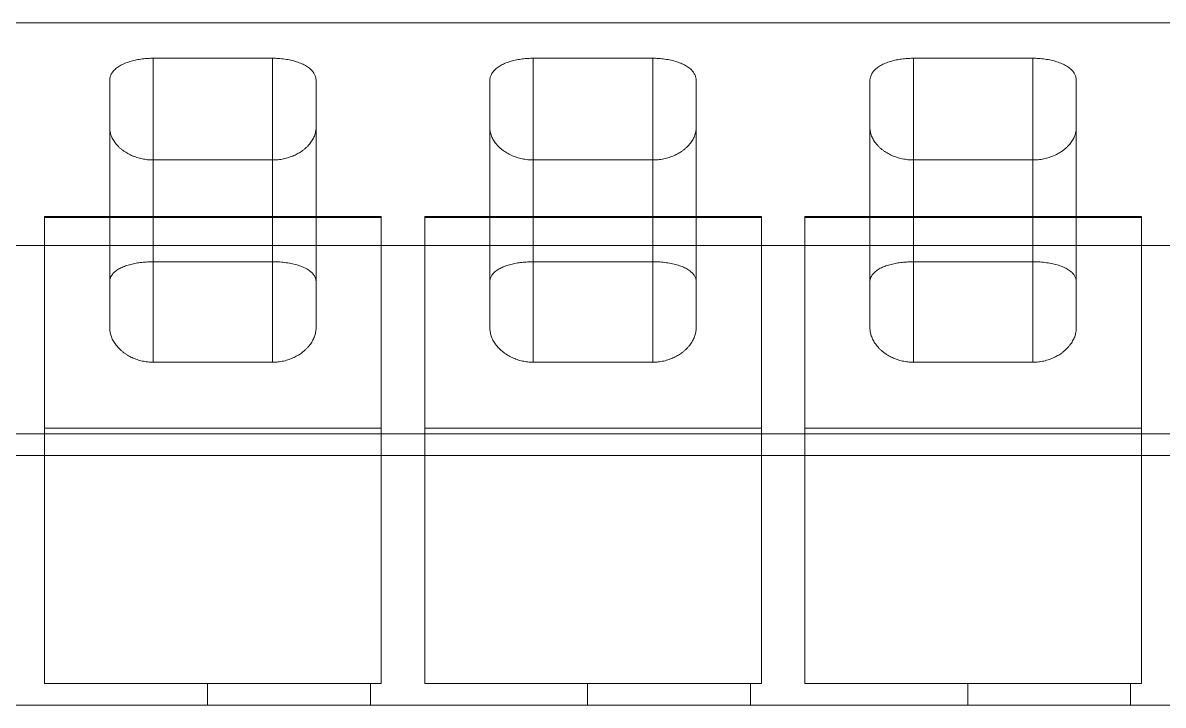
# Paper-space layout 'Presentación1' of a CAD drawing. Header units: millimetres. Extents: x 455 to 9071, y 15 to 4053.
# Drawn here: x 579.55 to 614.55, y 252.03 to 272.98 of the extents above; entities that cross this region are included whole.
import ezdxf

# ---------------------------------------------------------------- set-up
doc = ezdxf.new("R2010")
doc.units = ezdxf.units.MM
doc.layers.get('0').update_dxf_attribs({"color": 1})

psp = doc.layouts.new('Presentación1')

# ---------------------------------------------------------------- linework, layer by layer
at = {"linetype": 'Continuous', "lineweight": 15}
for p, q in [((687.215, 272.978, -2037.069), (567.215, 272.978, -2037.069)), ((583.548, 271.888, -2037.069), (587.215, 271.888, -2037.069)), ((583.548, 271.888, -2037.069), (583.548, 265.643, -2037.069)), ((587.215, 271.888, -2037.069), (587.215, 265.643, -2037.069)), ((595.215, 271.888, -2037.069), (598.882, 271.888, -2037.069)), ((595.215, 271.888, -2037.069), (595.215, 265.643, -2037.069)), ((598.882, 271.888, -2037.069), (598.882, 265.643, -2037.069)), ((606.882, 271.888, -2037.069), (610.548, 271.888, -2037.069)), ((606.882, 271.888, -2037.069), (606.882, 265.643, -2037.069)), ((610.548, 271.888, -2037.069), (610.548, 265.643, -2037.069)), ((582.215, 269.762, -2037.069), (582.215, 271.208, -2037.069)), ((582.215, 271.208, -2037.069), (582.215, 265.028, -2037.069)), ((588.548, 271.208, -2037.069), (588.548, 269.762, -2037.069)), ((588.548, 271.208, -2037.069), (588.548, 265.028, -2037.069)), ((593.882, 269.762, -2037.069), (593.882, 271.208, -2037.069)), ((593.882, 271.208, -2037.069), (593.882, 265.028, -2037.069)), ((600.215, 271.208, -2037.069), (600.215, 269.762, -2037.069)), ((600.215, 271.208, -2037.069), (600.215, 265.028, -2037.069)), ((605.548, 269.762, -2037.069), (605.548, 271.208, -2037.069)), ((605.548, 271.208, -2037.069), (605.548, 265.028, -2037.069)), ((611.882, 271.208, -2037.069), (611.882, 269.762, -2037.069)), ((611.882, 271.208, -2037.069), (611.882, 265.028, -2037.069)), ((582.215, 269.762, -2037.069), (582.215, 263.609, -2037.069)), ((588.548, 269.762, -2037.069), (588.548, 263.609, -2037.069)), ((593.882, 269.762, -2037.069), (593.882, 263.609, -2037.069)), ((600.215, 269.762, -2037.069), (600.215, 263.609, -2037.069)), ((605.548, 269.762, -2037.069), (605.548, 263.609, -2037.069)), ((611.882, 269.762, -2037.069), (611.882, 263.609, -2037.069)), ((587.215, 268.768, -2037.069), (583.548, 268.768, -2037.069)), ((583.548, 268.768, -2037.069), (583.548, 262.559, -2037.069)), ((587.215, 268.768, -2037.069), (587.215, 262.559, -2037.069)), ((598.882, 268.768, -2037.069), (595.215, 268.768, -2037.069)), ((595.215, 268.768, -2037.069), (595.215, 262.559, -2037.069)), ((598.882, 268.768, -2037.069), (598.882, 262.559, -2037.069)), ((610.548, 268.768, -2037.069), (606.882, 268.768, -2037.069)), ((606.882, 268.768, -2037.069), (606.882, 262.559, -2037.069)), ((610.548, 268.768, -2037.069), (610.548, 262.559, -2037.069)), ((580.215, 267.032, -2037.069), (580.215, 260.535, -2037.069)), ((580.215, 267.032, -2037.069), (580.215, 266.998, -2037.069)), ((590.548, 267.032, -2037.069), (580.215, 267.032, -2037.069)), ((590.548, 266.998, -2037.069), (580.215, 266.998, -2037.069)), ((580.215, 252.698, -2037.069), (580.215, 266.998, -2037.069)), ((590.548, 260.535, -2037.069), (590.548, 267.032, -2037.069)), ((590.548, 266.998, -2037.069), (590.548, 267.032, -2037.069)), ((590.548, 266.998, -2037.069), (590.548, 252.698, -2037.069)), ((591.882, 267.032, -2037.069), (591.882, 260.535, -2037.069)), ((602.215, 267.032, -2037.069), (591.882, 267.032, -2037.069)), ((591.882, 267.032, -2037.069), (591.882, 266.998, -2037.069)), ((602.215, 266.998, -2037.069), (591.882, 266.998, -2037.069)), ((591.882, 252.698, -2037.069), (591.882, 266.998, -2037.069)), ((602.215, 260.535, -2037.069), (602.215, 267.032, -2037.069)), ((602.215, 266.998, -2037.069), (602.215, 267.032, -2037.069)), ((602.215, 266.998, -2037.069), (602.215, 252.698, -2037.069)), ((603.548, 267.032, -2037.069), (603.548, 260.535, -2037.069)), ((613.882, 267.032, -2037.069), (603.548, 267.032, -2037.069)), ((603.548, 267.032, -2037.069), (603.548, 266.998, -2037.069)), ((613.882, 266.998, -2037.069), (603.548, 266.998, -2037.069)), ((603.548, 252.698, -2037.069), (603.548, 266.998, -2037.069)), ((613.882, 260.535, -2037.069), (613.882, 267.032, -2037.069)), ((613.882, 266.998, -2037.069), (613.882, 267.032, -2037.069)), ((613.882, 266.998, -2037.069), (613.882, 252.698, -2037.069)), ((687.215, 266.139, -2037.069), (567.215, 266.139, -2037.069)), ((583.548, 265.643, -2037.069), (587.215, 265.643, -2037.069)), ((595.215, 265.643, -2037.069), (598.882, 265.643, -2037.069)), ((606.882, 265.643, -2037.069), (610.548, 265.643, -2037.069)), ((582.215, 263.609, -2037.069), (582.215, 265.028, -2037.069)), ((588.548, 265.028, -2037.069), (588.548, 263.609, -2037.069)), ((593.882, 263.609, -2037.069), (593.882, 265.028, -2037.069)), ((600.215, 265.028, -2037.069), (600.215, 263.609, -2037.069)), ((605.548, 263.609, -2037.069), (605.548, 265.028, -2037.069)), ((611.882, 265.028, -2037.069), (611.882, 263.609, -2037.069)), ((587.215, 262.559, -2037.069), (583.548, 262.559, -2037.069)), ((598.882, 262.559, -2037.069), (595.215, 262.559, -2037.069)), ((610.548, 262.559, -2037.069), (606.882, 262.559, -2037.069)), ((580.215, 252.698, -2037.069), (580.215, 260.535, -2037.069)), ((590.548, 260.535, -2037.069), (580.215, 260.535, -2037.069)), ((590.548, 260.535, -2037.069), (590.548, 252.698, -2037.069)), ((591.882, 252.698, -2037.069), (591.882, 260.535, -2037.069)), ((602.215, 260.535, -2037.069), (591.882, 260.535, -2037.069)), ((602.215, 260.535, -2037.069), (602.215, 252.698, -2037.069)), ((603.548, 252.698, -2037.069), (603.548, 260.535, -2037.069)), ((613.882, 260.535, -2037.069), (603.548, 260.535, -2037.069)), ((613.882, 260.535, -2037.069), (613.882, 252.698, -2037.069)), ((687.215, 260.365, -2037.069), (567.215, 260.365, -2037.069)), ((687.215, 259.698, -2037.069), (567.215, 259.698, -2037.069)), ((590.548, 252.698, -2037.069), (580.215, 252.698, -2037.069)), ((585.215, 252.698, -2037.069), (580.215, 252.698, -2037.069)), ((585.215, 252.698, -2037.069), (585.215, 252.032, -2037.069)), ((585.215, 252.698, -2037.069), (590.215, 252.698, -2037.069)), ((590.215, 252.698, -2037.069), (590.215, 252.032, -2037.069)), ((590.548, 252.698, -2037.069), (590.215, 252.698, -2037.069)), ((602.215, 252.698, -2037.069), (591.882, 252.698, -2037.069)), ((596.882, 252.698, -2037.069), (591.882, 252.698, -2037.069)), ((596.882, 252.698, -2037.069), (596.882, 252.032, -2037.069)), ((596.882, 252.698, -2037.069), (601.882, 252.698, -2037.069)), ((601.882, 252.698, -2037.069), (601.882, 252.032, -2037.069)), ((602.215, 252.698, -2037.069), (601.882, 252.698, -2037.069)), ((613.882, 252.698, -2037.069), (603.548, 252.698, -2037.069)), ((608.548, 252.698, -2037.069), (603.548, 252.698, -2037.069)), ((608.548, 252.698, -2037.069), (608.548, 252.032, -2037.069)), ((608.548, 252.698, -2037.069), (613.548, 252.698, -2037.069)), ((613.548, 252.698, -2037.069), (613.548, 252.032, -2037.069)), ((613.882, 252.698, -2037.069), (613.548, 252.698, -2037.069)), ((567.215, 252.032, -2037.069), (615.215, 252.032, -2037.069)), ((578.548, 252.032, -2037.069), (585.215, 252.032, -2037.069)), ((590.215, 252.032, -2037.069), (585.215, 252.032, -2037.069)), ((590.215, 252.032, -2037.069), (596.882, 252.032, -2037.069)), ((601.882, 252.032, -2037.069), (596.882, 252.032, -2037.069)), ((601.882, 252.032, -2037.069), (608.548, 252.032, -2037.069)), ((613.548, 252.032, -2037.069), (608.548, 252.032, -2037.069)), ((613.548, 252.032, -2037.069), (615.215, 252.032, -2037.069))]:
    psp.add_line(p, q, dxfattribs=at)
for points, knots in [([(582.215, 271.208, -2037.069), (582.216, 271.224, -2037.069), (582.217, 271.256, -2037.069), (582.226, 271.305, -2037.069), (582.241, 271.352, -2037.069), (582.263, 271.401, -2037.069), (582.293, 271.451, -2037.069), (582.333, 271.501, -2037.069), (582.38, 271.549, -2037.069), (582.435, 271.595, -2037.069), (582.495, 271.638, -2037.069), (582.561, 271.677, -2037.069), (582.631, 271.712, -2037.069), (582.707, 271.745, -2037.069), (582.788, 271.775, -2037.069), (582.871, 271.8, -2037.069), (582.954, 271.822, -2037.069), (583.038, 271.84, -2037.069), (583.124, 271.856, -2037.069), (583.213, 271.868, -2037.069), (583.3, 271.878, -2037.069), (583.384, 271.884, -2037.069), (583.466, 271.888, -2037.069), (583.521, 271.888, -2037.069), (583.548, 271.888, -2037.069)], [0, 0, 0, 0, 0.045701, 0.091484, 0.137263, 0.18296, 0.234721, 0.286699, 0.338733, 0.390676, 0.442407, 0.489747, 0.5373, 0.584906, 0.632424, 0.679735, 0.721536, 0.763511, 0.805537, 0.847497, 0.889284, 0.926175, 0.963109, 1, 1, 1, 1]), ([(587.215, 271.888, -2037.069), (587.244, 271.888, -2037.069), (587.303, 271.888, -2037.069), (587.396, 271.883, -2037.069), (587.491, 271.875, -2037.069), (587.59, 271.863, -2037.069), (587.685, 271.848, -2037.069), (587.778, 271.83, -2037.069), (587.868, 271.807, -2037.069), (587.954, 271.782, -2037.069), (588.035, 271.753, -2037.069), (588.113, 271.721, -2037.069), (588.186, 271.686, -2037.069), (588.255, 271.646, -2037.069), (588.316, 271.605, -2037.069), (588.369, 271.563, -2037.069), (588.412, 271.52, -2037.069), (588.449, 271.479, -2037.069), (588.48, 271.436, -2037.069), (588.505, 271.391, -2037.069), (588.524, 271.347, -2037.069), (588.538, 271.301, -2037.069), (588.547, 271.255, -2037.069), (588.548, 271.223, -2037.069), (588.548, 271.208, -2037.069)], [0, 0, 0, 0, 0.03967, 0.079339, 0.124961, 0.170738, 0.216524, 0.262155, 0.308745, 0.355481, 0.402229, 0.448833, 0.498675, 0.548665, 0.598669, 0.648529, 0.692404, 0.736401, 0.780445, 0.824456, 0.868345, 0.912217, 0.956126, 1, 1, 1, 1]), ([(593.882, 271.208, -2037.069), (593.882, 271.224, -2037.069), (593.883, 271.256, -2037.069), (593.893, 271.305, -2037.069), (593.908, 271.352, -2037.069), (593.93, 271.401, -2037.069), (593.96, 271.451, -2037.069), (593.999, 271.501, -2037.069), (594.047, 271.549, -2037.069), (594.101, 271.595, -2037.069), (594.162, 271.638, -2037.069), (594.228, 271.677, -2037.069), (594.298, 271.712, -2037.069), (594.373, 271.745, -2037.069), (594.454, 271.775, -2037.069), (594.537, 271.8, -2037.069), (594.621, 271.822, -2037.069), (594.704, 271.84, -2037.069), (594.791, 271.856, -2037.069), (594.879, 271.868, -2037.069), (594.966, 271.878, -2037.069), (595.051, 271.884, -2037.069), (595.133, 271.888, -2037.069), (595.188, 271.888, -2037.069), (595.215, 271.888, -2037.069)], [0, 0, 0, 0, 0.045701, 0.091484, 0.137263, 0.18296, 0.234721, 0.286699, 0.338733, 0.390676, 0.442407, 0.489747, 0.5373, 0.584906, 0.632424, 0.679735, 0.721536, 0.763511, 0.805537, 0.847497, 0.889284, 0.926175, 0.963109, 1, 1, 1, 1]), ([(598.882, 271.888, -2037.069), (598.911, 271.888, -2037.069), (598.97, 271.888, -2037.069), (599.062, 271.883, -2037.069), (599.158, 271.875, -2037.069), (599.256, 271.863, -2037.069), (599.352, 271.848, -2037.069), (599.445, 271.83, -2037.069), (599.535, 271.807, -2037.069), (599.621, 271.782, -2037.069), (599.702, 271.753, -2037.069), (599.78, 271.721, -2037.069), (599.853, 271.686, -2037.069), (599.921, 271.646, -2037.069), (599.983, 271.605, -2037.069), (600.035, 271.563, -2037.069), (600.079, 271.52, -2037.069), (600.115, 271.479, -2037.069), (600.146, 271.436, -2037.069), (600.171, 271.391, -2037.069), (600.191, 271.347, -2037.069), (600.205, 271.301, -2037.069), (600.213, 271.255, -2037.069), (600.214, 271.223, -2037.069), (600.215, 271.208, -2037.069)], [0, 0, 0, 0, 0.03967, 0.079339, 0.124961, 0.170738, 0.216524, 0.262155, 0.308745, 0.355481, 0.402229, 0.448833, 0.498675, 0.548665, 0.598669, 0.648529, 0.692404, 0.736401, 0.780445, 0.824456, 0.868345, 0.912217, 0.956126, 1, 1, 1, 1]), ([(605.548, 271.208, -2037.069), (605.549, 271.225, -2037.069), (605.55, 271.261, -2037.069), (605.562, 271.314, -2037.069), (605.58, 271.366, -2037.069), (605.606, 271.417, -2037.069), (605.638, 271.467, -2037.069), (605.679, 271.515, -2037.069), (605.727, 271.561, -2037.069), (605.782, 271.606, -2037.069), (605.844, 271.648, -2037.069), (605.912, 271.686, -2037.069), (605.983, 271.721, -2037.069), (606.058, 271.752, -2037.069), (606.138, 271.78, -2037.069), (606.222, 271.805, -2037.069), (606.307, 271.827, -2037.069), (606.393, 271.845, -2037.069), (606.477, 271.859, -2037.069), (606.564, 271.871, -2037.069), (606.653, 271.879, -2037.069), (606.735, 271.885, -2037.069), (606.812, 271.888, -2037.069), (606.858, 271.888, -2037.069), (606.882, 271.888, -2037.069)], [0, 0, 0, 0, 0.050139, 0.100447, 0.150803, 0.201094, 0.251219, 0.301542, 0.352077, 0.402666, 0.453166, 0.50346, 0.549362, 0.595469, 0.641631, 0.687707, 0.733585, 0.774214, 0.81501, 0.855855, 0.896639, 0.937259, 0.968629, 1, 1, 1, 1]), ([(610.548, 271.888, -2037.069), (610.578, 271.888, -2037.069), (610.637, 271.888, -2037.069), (610.729, 271.883, -2037.069), (610.825, 271.875, -2037.069), (610.923, 271.863, -2037.069), (611.018, 271.848, -2037.069), (611.112, 271.83, -2037.069), (611.201, 271.807, -2037.069), (611.287, 271.782, -2037.069), (611.369, 271.753, -2037.069), (611.446, 271.721, -2037.069), (611.52, 271.686, -2037.069), (611.588, 271.646, -2037.069), (611.65, 271.605, -2037.069), (611.702, 271.563, -2037.069), (611.746, 271.52, -2037.069), (611.782, 271.479, -2037.069), (611.813, 271.436, -2037.069), (611.838, 271.391, -2037.069), (611.858, 271.347, -2037.069), (611.871, 271.301, -2037.069), (611.88, 271.255, -2037.069), (611.881, 271.223, -2037.069), (611.882, 271.208, -2037.069)], [0, 0, 0, 0, 0.039669, 0.079338, 0.12496, 0.170739, 0.216524, 0.262155, 0.308744, 0.355481, 0.402228, 0.448833, 0.498675, 0.548665, 0.598669, 0.648529, 0.692404, 0.7364, 0.780445, 0.824456, 0.868345, 0.912217, 0.956126, 1, 1, 1, 1]), ([(583.548, 268.768, -2037.069), (583.52, 268.768, -2037.069), (583.462, 268.769, -2037.069), (583.377, 268.776, -2037.069), (583.292, 268.787, -2037.069), (583.208, 268.802, -2037.069), (583.125, 268.822, -2037.069), (583.045, 268.845, -2037.069), (582.966, 268.873, -2037.069), (582.887, 268.905, -2037.069), (582.811, 268.942, -2037.069), (582.739, 268.982, -2037.069), (582.668, 269.027, -2037.069), (582.597, 269.078, -2037.069), (582.53, 269.134, -2037.069), (582.469, 269.193, -2037.069), (582.415, 269.254, -2037.069), (582.368, 269.315, -2037.069), (582.327, 269.376, -2037.069), (582.293, 269.439, -2037.069), (582.265, 269.503, -2037.069), (582.243, 269.567, -2037.069), (582.227, 269.632, -2037.069), (582.217, 269.697, -2037.069), (582.216, 269.74, -2037.069), (582.215, 269.762, -2037.069)], [0, 0, 0, 0, 0.036433, 0.07293, 0.109368, 0.146856, 0.184458, 0.222073, 0.259581, 0.300586, 0.341696, 0.382825, 0.423854, 0.472584, 0.521436, 0.570308, 0.619064, 0.666305, 0.713665, 0.761073, 0.808449, 0.855703, 0.903789, 0.951914, 1, 1, 1, 1]), ([(588.548, 269.762, -2037.069), (588.548, 269.74, -2037.069), (588.546, 269.697, -2037.069), (588.536, 269.632, -2037.069), (588.52, 269.567, -2037.069), (588.498, 269.502, -2037.069), (588.469, 269.437, -2037.069), (588.434, 269.374, -2037.069), (588.394, 269.312, -2037.069), (588.347, 269.252, -2037.069), (588.294, 269.193, -2037.069), (588.235, 269.136, -2037.069), (588.17, 269.081, -2037.069), (588.103, 269.032, -2037.069), (588.037, 268.99, -2037.069), (587.972, 268.953, -2037.069), (587.904, 268.918, -2037.069), (587.832, 268.887, -2037.069), (587.756, 268.858, -2037.069), (587.677, 268.833, -2037.069), (587.595, 268.811, -2037.069), (587.51, 268.793, -2037.069), (587.424, 268.78, -2037.069), (587.345, 268.772, -2037.069), (587.275, 268.768, -2037.069), (587.235, 268.768, -2037.069), (587.215, 268.768, -2037.069)], [0, 0, 0, 0, 0.047962, 0.096084, 0.144283, 0.19248, 0.240592, 0.288548, 0.335637, 0.382934, 0.430311, 0.477656, 0.524879, 0.571919, 0.609369, 0.646941, 0.684535, 0.722071, 0.759492, 0.797233, 0.835157, 0.873124, 0.911012, 0.948721, 0.97436, 1, 1, 1, 1]), ([(595.215, 268.768, -2037.069), (595.186, 268.768, -2037.069), (595.129, 268.769, -2037.069), (595.044, 268.776, -2037.069), (594.959, 268.787, -2037.069), (594.875, 268.802, -2037.069), (594.792, 268.822, -2037.069), (594.712, 268.845, -2037.069), (594.632, 268.873, -2037.069), (594.554, 268.905, -2037.069), (594.478, 268.942, -2037.069), (594.406, 268.982, -2037.069), (594.334, 269.027, -2037.069), (594.264, 269.078, -2037.069), (594.197, 269.134, -2037.069), (594.135, 269.193, -2037.069), (594.082, 269.254, -2037.069), (594.035, 269.315, -2037.069), (593.994, 269.376, -2037.069), (593.96, 269.439, -2037.069), (593.932, 269.503, -2037.069), (593.909, 269.567, -2037.069), (593.894, 269.632, -2037.069), (593.884, 269.697, -2037.069), (593.882, 269.74, -2037.069), (593.882, 269.762, -2037.069)], [0, 0, 0, 0, 0.036433, 0.07293, 0.109368, 0.146856, 0.184458, 0.222073, 0.259581, 0.300586, 0.341696, 0.382825, 0.423854, 0.472584, 0.521436, 0.570308, 0.619064, 0.666305, 0.713665, 0.761073, 0.808449, 0.855703, 0.903789, 0.951914, 1, 1, 1, 1]), ([(600.215, 269.762, -2037.069), (600.214, 269.74, -2037.069), (600.213, 269.697, -2037.069), (600.203, 269.632, -2037.069), (600.187, 269.567, -2037.069), (600.165, 269.502, -2037.069), (600.136, 269.437, -2037.069), (600.101, 269.374, -2037.069), (600.06, 269.312, -2037.069), (600.013, 269.252, -2037.069), (599.96, 269.193, -2037.069), (599.901, 269.136, -2037.069), (599.836, 269.081, -2037.069), (599.77, 269.032, -2037.069), (599.704, 268.99, -2037.069), (599.639, 268.953, -2037.069), (599.571, 268.918, -2037.069), (599.499, 268.887, -2037.069), (599.423, 268.858, -2037.069), (599.344, 268.833, -2037.069), (599.262, 268.811, -2037.069), (599.177, 268.793, -2037.069), (599.09, 268.78, -2037.069), (599.012, 268.772, -2037.069), (598.942, 268.768, -2037.069), (598.902, 268.768, -2037.069), (598.882, 268.768, -2037.069)], [0, 0, 0, 0, 0.047962, 0.096084, 0.144283, 0.19248, 0.240592, 0.288548, 0.335637, 0.382934, 0.430311, 0.477656, 0.524879, 0.571919, 0.609369, 0.646941, 0.684535, 0.722071, 0.759492, 0.797233, 0.835157, 0.873124, 0.911012, 0.948721, 0.97436, 1, 1, 1, 1]), ([(606.882, 268.768, -2037.069), (606.853, 268.768, -2037.069), (606.796, 268.769, -2037.069), (606.71, 268.776, -2037.069), (606.625, 268.787, -2037.069), (606.541, 268.802, -2037.069), (606.459, 268.822, -2037.069), (606.378, 268.845, -2037.069), (606.299, 268.873, -2037.069), (606.221, 268.905, -2037.069), (606.145, 268.942, -2037.069), (606.073, 268.982, -2037.069), (606.001, 269.027, -2037.069), (605.931, 269.078, -2037.069), (605.863, 269.134, -2037.069), (605.802, 269.193, -2037.069), (605.748, 269.254, -2037.069), (605.701, 269.315, -2037.069), (605.661, 269.376, -2037.069), (605.626, 269.439, -2037.069), (605.598, 269.503, -2037.069), (605.576, 269.567, -2037.069), (605.56, 269.632, -2037.069), (605.55, 269.697, -2037.069), (605.549, 269.74, -2037.069), (605.548, 269.762, -2037.069)], [0, 0, 0, 0, 0.036434, 0.072931, 0.109369, 0.146857, 0.184458, 0.222074, 0.259582, 0.300586, 0.341697, 0.382826, 0.423854, 0.472585, 0.521437, 0.570308, 0.619064, 0.666305, 0.713665, 0.761073, 0.808449, 0.855703, 0.903789, 0.951914, 1, 1, 1, 1]), ([(611.882, 269.762, -2037.069), (611.881, 269.74, -2037.069), (611.88, 269.697, -2037.069), (611.87, 269.632, -2037.069), (611.854, 269.567, -2037.069), (611.831, 269.502, -2037.069), (611.803, 269.437, -2037.069), (611.768, 269.374, -2037.069), (611.727, 269.312, -2037.069), (611.68, 269.252, -2037.069), (611.627, 269.193, -2037.069), (611.568, 269.136, -2037.069), (611.503, 269.081, -2037.069), (611.437, 269.032, -2037.069), (611.371, 268.99, -2037.069), (611.306, 268.953, -2037.069), (611.237, 268.918, -2037.069), (611.165, 268.887, -2037.069), (611.09, 268.858, -2037.069), (611.011, 268.833, -2037.069), (610.929, 268.811, -2037.069), (610.844, 268.793, -2037.069), (610.757, 268.78, -2037.069), (610.678, 268.772, -2037.069), (610.609, 268.768, -2037.069), (610.569, 268.768, -2037.069), (610.548, 268.768, -2037.069)], [0, 0, 0, 0, 0.047962, 0.096084, 0.144284, 0.192479, 0.240593, 0.288548, 0.335637, 0.382934, 0.430311, 0.477656, 0.524879, 0.571918, 0.609369, 0.64694, 0.684535, 0.722072, 0.759492, 0.797233, 0.835157, 0.873125, 0.911012, 0.948722, 0.974361, 1, 1, 1, 1]), ([(582.215, 265.028, -2037.069), (582.216, 265.044, -2037.069), (582.217, 265.075, -2037.069), (582.227, 265.121, -2037.069), (582.243, 265.166, -2037.069), (582.266, 265.211, -2037.069), (582.296, 265.256, -2037.069), (582.335, 265.301, -2037.069), (582.382, 265.343, -2037.069), (582.436, 265.384, -2037.069), (582.495, 265.422, -2037.069), (582.56, 265.456, -2037.069), (582.628, 265.486, -2037.069), (582.702, 265.515, -2037.069), (582.78, 265.541, -2037.069), (582.861, 265.563, -2037.069), (582.943, 265.582, -2037.069), (583.026, 265.599, -2037.069), (583.111, 265.612, -2037.069), (583.198, 265.624, -2037.069), (583.286, 265.632, -2037.069), (583.374, 265.638, -2037.069), (583.461, 265.642, -2037.069), (583.519, 265.642, -2037.069), (583.548, 265.643, -2037.069)], [0, 0, 0, 0, 0.046677, 0.093445, 0.140209, 0.18688, 0.237351, 0.288032, 0.338769, 0.389421, 0.439866, 0.486124, 0.532578, 0.579087, 0.625519, 0.671755, 0.713502, 0.755416, 0.797381, 0.839283, 0.881021, 0.920665, 0.960358, 1, 1, 1, 1]), ([(587.215, 265.643, -2037.069), (587.243, 265.643, -2037.069), (587.298, 265.642, -2037.069), (587.388, 265.639, -2037.069), (587.484, 265.632, -2037.069), (587.584, 265.622, -2037.069), (587.682, 265.608, -2037.069), (587.778, 265.591, -2037.069), (587.87, 265.571, -2037.069), (587.957, 265.548, -2037.069), (588.04, 265.522, -2037.069), (588.119, 265.493, -2037.069), (588.193, 265.461, -2037.069), (588.262, 265.425, -2037.069), (588.323, 265.387, -2037.069), (588.375, 265.349, -2037.069), (588.418, 265.31, -2037.069), (588.454, 265.272, -2037.069), (588.484, 265.233, -2037.069), (588.508, 265.192, -2037.069), (588.526, 265.152, -2037.069), (588.539, 265.111, -2037.069), (588.547, 265.07, -2037.069), (588.548, 265.042, -2037.069), (588.548, 265.028, -2037.069)], [0, 0, 0, 0, 0.037726, 0.075451, 0.122579, 0.169871, 0.217169, 0.264303, 0.312107, 0.360066, 0.408035, 0.455852, 0.506146, 0.556594, 0.607055, 0.657366, 0.700834, 0.744426, 0.788066, 0.831672, 0.875153, 0.916757, 0.958394, 1, 1, 1, 1]), ([(593.882, 265.028, -2037.069), (593.882, 265.044, -2037.069), (593.884, 265.075, -2037.069), (593.893, 265.121, -2037.069), (593.909, 265.166, -2037.069), (593.932, 265.211, -2037.069), (593.963, 265.256, -2037.069), (594.002, 265.301, -2037.069), (594.049, 265.343, -2037.069), (594.103, 265.384, -2037.069), (594.162, 265.422, -2037.069), (594.226, 265.456, -2037.069), (594.295, 265.486, -2037.069), (594.368, 265.515, -2037.069), (594.447, 265.541, -2037.069), (594.528, 265.563, -2037.069), (594.61, 265.582, -2037.069), (594.692, 265.599, -2037.069), (594.778, 265.612, -2037.069), (594.865, 265.624, -2037.069), (594.953, 265.632, -2037.069), (595.041, 265.638, -2037.069), (595.128, 265.642, -2037.069), (595.186, 265.642, -2037.069), (595.215, 265.643, -2037.069)], [0, 0, 0, 0, 0.046677, 0.093445, 0.140209, 0.18688, 0.237351, 0.288032, 0.338769, 0.389421, 0.439866, 0.486124, 0.532578, 0.579087, 0.625519, 0.671755, 0.713502, 0.755416, 0.797381, 0.839283, 0.881021, 0.920665, 0.960358, 1, 1, 1, 1]), ([(598.882, 265.643, -2037.069), (598.909, 265.643, -2037.069), (598.965, 265.642, -2037.069), (599.055, 265.639, -2037.069), (599.15, 265.632, -2037.069), (599.251, 265.622, -2037.069), (599.349, 265.608, -2037.069), (599.444, 265.591, -2037.069), (599.536, 265.571, -2037.069), (599.624, 265.548, -2037.069), (599.707, 265.522, -2037.069), (599.786, 265.493, -2037.069), (599.86, 265.461, -2037.069), (599.928, 265.425, -2037.069), (599.99, 265.387, -2037.069), (600.042, 265.349, -2037.069), (600.085, 265.31, -2037.069), (600.12, 265.272, -2037.069), (600.15, 265.233, -2037.069), (600.175, 265.192, -2037.069), (600.193, 265.152, -2037.069), (600.206, 265.111, -2037.069), (600.214, 265.07, -2037.069), (600.215, 265.042, -2037.069), (600.215, 265.028, -2037.069)], [0, 0, 0, 0, 0.037726, 0.075451, 0.122579, 0.169871, 0.217169, 0.264303, 0.312107, 0.360066, 0.408035, 0.455852, 0.506146, 0.556594, 0.607055, 0.657366, 0.700834, 0.744426, 0.788066, 0.831672, 0.875153, 0.916757, 0.958394, 1, 1, 1, 1]), ([(605.548, 265.028, -2037.069), (605.549, 265.045, -2037.069), (605.55, 265.077, -2037.069), (605.561, 265.125, -2037.069), (605.579, 265.172, -2037.069), (605.603, 265.218, -2037.069), (605.635, 265.263, -2037.069), (605.674, 265.306, -2037.069), (605.72, 265.347, -2037.069), (605.773, 265.386, -2037.069), (605.833, 265.424, -2037.069), (605.897, 265.458, -2037.069), (605.966, 265.488, -2037.069), (606.039, 265.516, -2037.069), (606.116, 265.541, -2037.069), (606.198, 265.564, -2037.069), (606.281, 265.583, -2037.069), (606.364, 265.6, -2037.069), (606.448, 265.613, -2037.069), (606.534, 265.624, -2037.069), (606.622, 265.633, -2037.069), (606.71, 265.638, -2037.069), (606.796, 265.642, -2037.069), (606.853, 265.643, -2037.069), (606.882, 265.643, -2037.069)], [0, 0, 0, 0, 0.048858, 0.097879, 0.146948, 0.195953, 0.244797, 0.293817, 0.343037, 0.392312, 0.441505, 0.490501, 0.535708, 0.581106, 0.626558, 0.671936, 0.717124, 0.758098, 0.799232, 0.840416, 0.881541, 0.922507, 0.961254, 1, 1, 1, 1]), ([(610.548, 265.643, -2037.069), (610.576, 265.643, -2037.069), (610.632, 265.642, -2037.069), (610.721, 265.639, -2037.069), (610.817, 265.632, -2037.069), (610.918, 265.622, -2037.069), (611.016, 265.608, -2037.069), (611.111, 265.591, -2037.069), (611.203, 265.571, -2037.069), (611.291, 265.548, -2037.069), (611.374, 265.522, -2037.069), (611.452, 265.493, -2037.069), (611.526, 265.461, -2037.069), (611.595, 265.425, -2037.069), (611.657, 265.387, -2037.069), (611.708, 265.349, -2037.069), (611.752, 265.31, -2037.069), (611.787, 265.272, -2037.069), (611.817, 265.233, -2037.069), (611.841, 265.192, -2037.069), (611.86, 265.152, -2037.069), (611.872, 265.111, -2037.069), (611.88, 265.07, -2037.069), (611.881, 265.042, -2037.069), (611.882, 265.028, -2037.069)], [0, 0, 0, 0, 0.037725, 0.075451, 0.122579, 0.169871, 0.217168, 0.264304, 0.312107, 0.360067, 0.408035, 0.455851, 0.506145, 0.556594, 0.607056, 0.657366, 0.700834, 0.744426, 0.788066, 0.831672, 0.875153, 0.916757, 0.958394, 1, 1, 1, 1]), ([(583.548, 262.559, -2037.069), (583.52, 262.559, -2037.069), (583.464, 262.56, -2037.069), (583.381, 262.567, -2037.069), (583.297, 262.579, -2037.069), (583.215, 262.595, -2037.069), (583.135, 262.615, -2037.069), (583.056, 262.639, -2037.069), (582.978, 262.668, -2037.069), (582.902, 262.701, -2037.069), (582.83, 262.737, -2037.069), (582.758, 262.779, -2037.069), (582.686, 262.826, -2037.069), (582.615, 262.878, -2037.069), (582.551, 262.934, -2037.069), (582.492, 262.991, -2037.069), (582.438, 263.051, -2037.069), (582.39, 263.112, -2037.069), (582.348, 263.175, -2037.069), (582.311, 263.239, -2037.069), (582.28, 263.303, -2037.069), (582.256, 263.367, -2037.069), (582.237, 263.428, -2037.069), (582.225, 263.489, -2037.069), (582.217, 263.549, -2037.069), (582.216, 263.589, -2037.069), (582.215, 263.609, -2037.069)], [0, 0, 0, 0, 0.035227, 0.070455, 0.106287, 0.142231, 0.178188, 0.214038, 0.252355, 0.290771, 0.329204, 0.367546, 0.413062, 0.458723, 0.50446, 0.55017, 0.595728, 0.642009, 0.688399, 0.734834, 0.781239, 0.827532, 0.870622, 0.913767, 0.956911, 1, 1, 1, 1]), ([(588.548, 263.609, -2037.069), (588.548, 263.587, -2037.069), (588.547, 263.543, -2037.069), (588.537, 263.477, -2037.069), (588.521, 263.41, -2037.069), (588.499, 263.343, -2037.069), (588.471, 263.277, -2037.069), (588.437, 263.211, -2037.069), (588.397, 263.146, -2037.069), (588.35, 263.081, -2037.069), (588.297, 263.018, -2037.069), (588.238, 262.957, -2037.069), (588.172, 262.898, -2037.069), (588.106, 262.846, -2037.069), (588.04, 262.8, -2037.069), (587.976, 262.761, -2037.069), (587.908, 262.724, -2037.069), (587.837, 262.69, -2037.069), (587.761, 262.658, -2037.069), (587.681, 262.63, -2037.069), (587.596, 262.606, -2037.069), (587.508, 262.586, -2037.069), (587.426, 262.573, -2037.069), (587.351, 262.564, -2037.069), (587.283, 262.56, -2037.069), (587.238, 262.559, -2037.069), (587.215, 262.559, -2037.069)], [0, 0, 0, 0, 0.047388, 0.094926, 0.142537, 0.190147, 0.237681, 0.285068, 0.332858, 0.380856, 0.428933, 0.476976, 0.524898, 0.572637, 0.609793, 0.647069, 0.684364, 0.7216, 0.758724, 0.797543, 0.836493, 0.875423, 0.914215, 0.9428, 0.971416, 1, 1, 1, 1]), ([(595.215, 262.559, -2037.069), (595.187, 262.559, -2037.069), (595.131, 262.56, -2037.069), (595.047, 262.567, -2037.069), (594.964, 262.579, -2037.069), (594.882, 262.595, -2037.069), (594.802, 262.615, -2037.069), (594.723, 262.639, -2037.069), (594.645, 262.668, -2037.069), (594.569, 262.701, -2037.069), (594.497, 262.737, -2037.069), (594.424, 262.779, -2037.069), (594.352, 262.826, -2037.069), (594.282, 262.878, -2037.069), (594.217, 262.934, -2037.069), (594.158, 262.991, -2037.069), (594.105, 263.051, -2037.069), (594.057, 263.112, -2037.069), (594.015, 263.175, -2037.069), (593.978, 263.239, -2037.069), (593.947, 263.303, -2037.069), (593.923, 263.367, -2037.069), (593.904, 263.428, -2037.069), (593.891, 263.489, -2037.069), (593.883, 263.549, -2037.069), (593.882, 263.589, -2037.069), (593.882, 263.609, -2037.069)], [0, 0, 0, 0, 0.035227, 0.070455, 0.106287, 0.142231, 0.178188, 0.214038, 0.252355, 0.290771, 0.329204, 0.367546, 0.413062, 0.458723, 0.50446, 0.55017, 0.595728, 0.642009, 0.688399, 0.734834, 0.781239, 0.827532, 0.870622, 0.913767, 0.956911, 1, 1, 1, 1]), ([(600.215, 263.609, -2037.069), (600.214, 263.587, -2037.069), (600.213, 263.543, -2037.069), (600.203, 263.477, -2037.069), (600.188, 263.41, -2037.069), (600.166, 263.343, -2037.069), (600.138, 263.277, -2037.069), (600.104, 263.211, -2037.069), (600.063, 263.146, -2037.069), (600.017, 263.081, -2037.069), (599.964, 263.018, -2037.069), (599.904, 262.957, -2037.069), (599.839, 262.898, -2037.069), (599.772, 262.846, -2037.069), (599.707, 262.8, -2037.069), (599.643, 262.761, -2037.069), (599.575, 262.724, -2037.069), (599.504, 262.69, -2037.069), (599.428, 262.658, -2037.069), (599.347, 262.63, -2037.069), (599.263, 262.606, -2037.069), (599.175, 262.586, -2037.069), (599.093, 262.573, -2037.069), (599.018, 262.564, -2037.069), (598.95, 262.56, -2037.069), (598.904, 262.559, -2037.069), (598.882, 262.559, -2037.069)], [0, 0, 0, 0, 0.047388, 0.094926, 0.142537, 0.190147, 0.237681, 0.285068, 0.332858, 0.380856, 0.428933, 0.476976, 0.524898, 0.572637, 0.609793, 0.647069, 0.684364, 0.7216, 0.758724, 0.797543, 0.836493, 0.875423, 0.914215, 0.9428, 0.971416, 1, 1, 1, 1]), ([(606.882, 262.559, -2037.069), (606.854, 262.559, -2037.069), (606.798, 262.56, -2037.069), (606.714, 262.567, -2037.069), (606.631, 262.579, -2037.069), (606.549, 262.595, -2037.069), (606.469, 262.615, -2037.069), (606.389, 262.639, -2037.069), (606.312, 262.668, -2037.069), (606.236, 262.701, -2037.069), (606.164, 262.737, -2037.069), (606.091, 262.779, -2037.069), (606.019, 262.826, -2037.069), (605.949, 262.878, -2037.069), (605.884, 262.934, -2037.069), (605.825, 262.991, -2037.069), (605.772, 263.051, -2037.069), (605.724, 263.112, -2037.069), (605.681, 263.175, -2037.069), (605.645, 263.239, -2037.069), (605.614, 263.303, -2037.069), (605.589, 263.367, -2037.069), (605.571, 263.428, -2037.069), (605.558, 263.489, -2037.069), (605.55, 263.549, -2037.069), (605.549, 263.589, -2037.069), (605.548, 263.609, -2037.069)], [0, 0, 0, 0, 0.035228, 0.070456, 0.106287, 0.142231, 0.178189, 0.214038, 0.252356, 0.290771, 0.329205, 0.367546, 0.413062, 0.458723, 0.50446, 0.55017, 0.595728, 0.642009, 0.688399, 0.734834, 0.781239, 0.827532, 0.870622, 0.913767, 0.956911, 1, 1, 1, 1]), ([(611.882, 263.609, -2037.069), (611.881, 263.587, -2037.069), (611.88, 263.543, -2037.069), (611.87, 263.477, -2037.069), (611.854, 263.41, -2037.069), (611.833, 263.343, -2037.069), (611.805, 263.277, -2037.069), (611.771, 263.211, -2037.069), (611.73, 263.146, -2037.069), (611.683, 263.081, -2037.069), (611.63, 263.018, -2037.069), (611.571, 262.957, -2037.069), (611.505, 262.898, -2037.069), (611.439, 262.846, -2037.069), (611.373, 262.8, -2037.069), (611.309, 262.761, -2037.069), (611.241, 262.724, -2037.069), (611.17, 262.69, -2037.069), (611.095, 262.658, -2037.069), (611.014, 262.63, -2037.069), (610.929, 262.606, -2037.069), (610.842, 262.586, -2037.069), (610.76, 262.573, -2037.069), (610.684, 262.564, -2037.069), (610.617, 262.56, -2037.069), (610.571, 262.559, -2037.069), (610.548, 262.559, -2037.069)], [0, 0, 0, 0, 0.047388, 0.094926, 0.142537, 0.190147, 0.237681, 0.285068, 0.332859, 0.380856, 0.428933, 0.476976, 0.524898, 0.572637, 0.609794, 0.647069, 0.684364, 0.7216, 0.758724, 0.797542, 0.836493, 0.875423, 0.914215, 0.9428, 0.971416, 1, 1, 1, 1])]:
    psp.add_open_spline(points, degree=3, knots=knots, dxfattribs=at)

doc.saveas('drawing.dxf')
